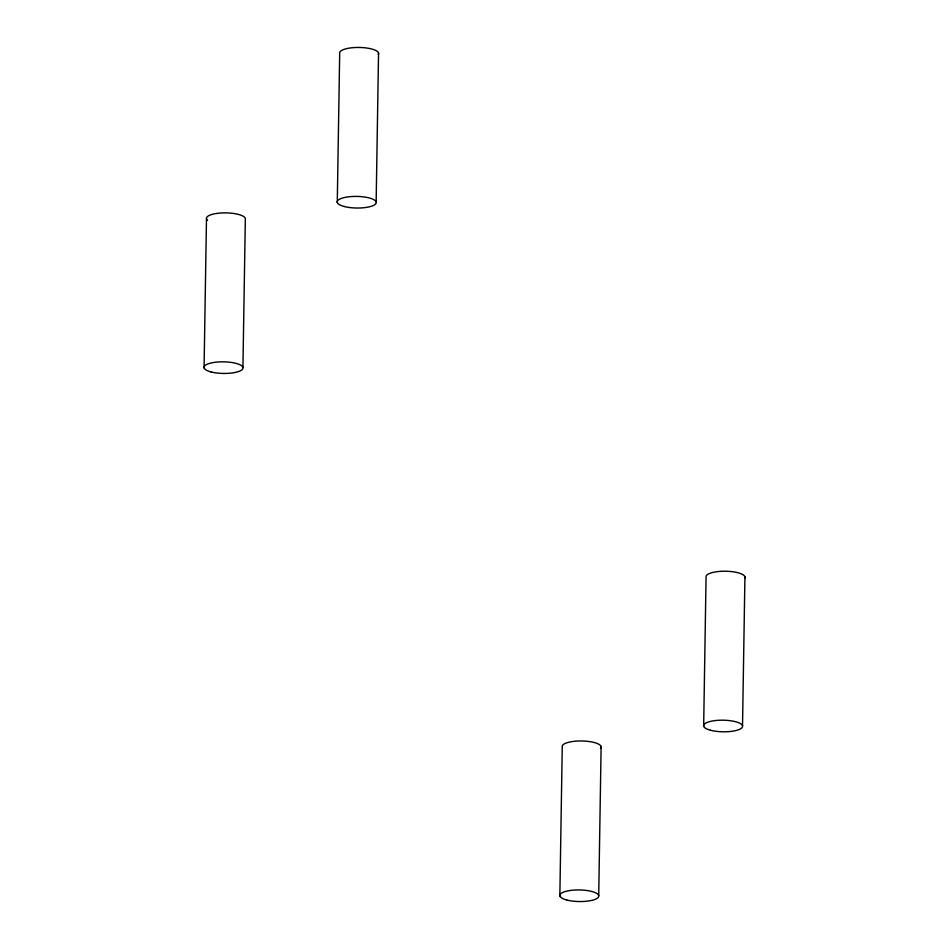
<?xml version="1.0" encoding="UTF-8"?>
<svg xmlns="http://www.w3.org/2000/svg" width="949" height="949" viewBox="0 0 949 949"><rect width="100%" height="100%" fill="white"/><g stroke="black" fill="none" stroke-linecap="round" stroke-linejoin="round"><path stroke-width="1.42" d="M204.071 367.856L206.479 218.887M242.932 367.441L245.34 218.472A19.502 5.801 0.9 0 0 221.722 212.956A19.502 5.801 0.9 0 0 207.57 220.382M337.275 202.434L339.683 53.464A19.502 5.801 0.9 0 1 360.003 47.474A19.502 5.801 0.9 0 1 378.319 54.556M376.148 202.018L378.544 53.049M559.851 895.951L562.247 746.982A19.502 5.801 0.9 0 1 582.579 740.991A19.502 5.801 0.9 0 1 600.883 748.085M598.712 895.536L601.12 746.566M703.66 726.199L706.068 577.229A19.502 5.801 0.9 0 1 726.388 571.239A19.502 5.801 0.9 0 1 744.692 578.332M742.521 725.783L744.929 576.814M210.939 371.901A19.502 5.801 0.9 0 0 242.707 368.947A19.502 5.801 0.9 0 0 216.87 362.091A19.502 5.801 0.9 0 0 210.939 371.901M344.143 206.479A19.502 5.801 0.9 0 0 375.911 203.525A19.502 5.801 0.9 0 0 350.074 196.668A19.502 5.801 0.9 0 0 344.143 206.479M566.719 899.996A19.502 5.801 0.9 0 0 598.487 897.042A19.502 5.801 0.9 0 0 572.65 890.198A19.502 5.801 0.9 0 0 566.719 899.996M710.528 730.244A19.502 5.801 0.9 0 0 742.296 727.29A19.502 5.801 0.9 0 0 716.459 720.445A19.502 5.801 0.9 0 0 710.528 730.244"/></g></svg>
